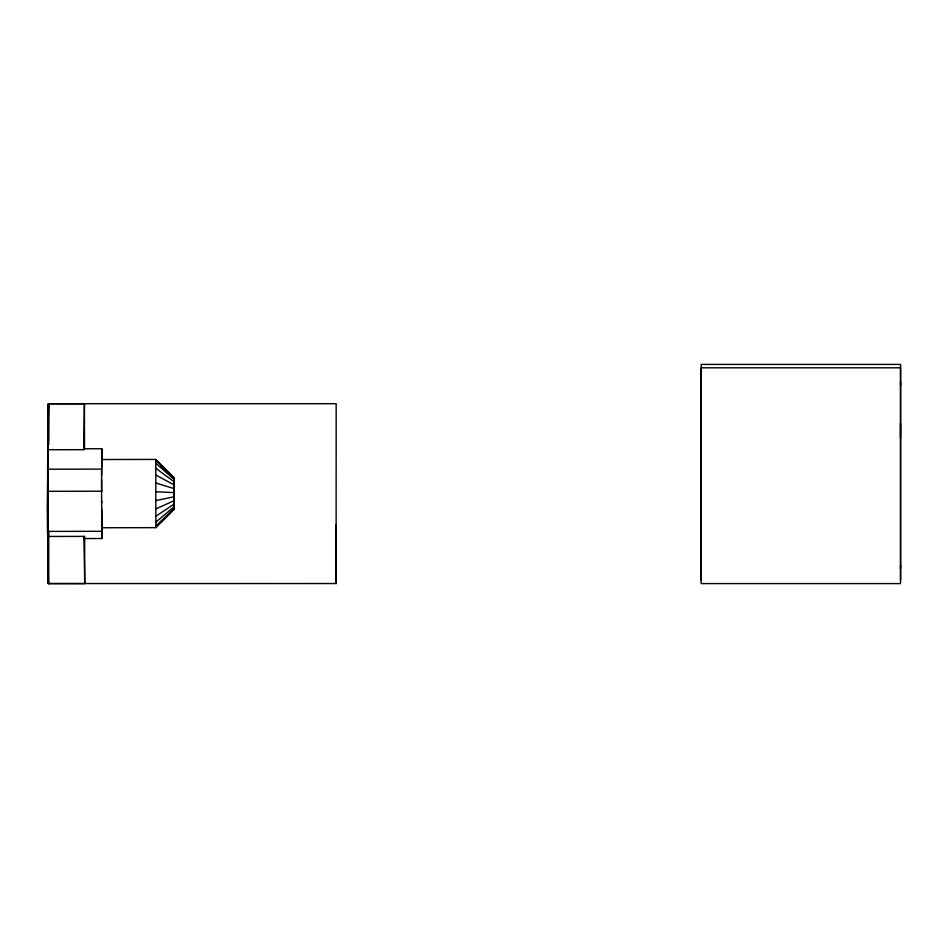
<?xml version="1.0" encoding="UTF-8"?>
<svg xmlns="http://www.w3.org/2000/svg" width="948" height="948" viewBox="0 0 948 948"><rect width="100%" height="100%" fill="white"/><g stroke="black" fill="none" stroke-linecap="round" stroke-linejoin="round"><path stroke-width="1.42" d="M47.661 469.201L48.384 583.577L47.4 507.512L48.467 403.706L47.661 469.201L101.602 469.106L101.661 491.799M48.478 440.891L48.514 403.753L84.573 403.765M84.348 583.589L48.384 583.577L48.431 532.326M48.514 444.565L48.549 403.765M48.621 583.53L48.632 532.112M101.72 509.112L101.922 527.752L155.875 527.657L155.768 459.425L101.827 459.519L101.697 468.217M155.875 527.657L173.828 509.669L173.78 477.354L155.768 459.425M336.125 524.884L336.102 583.589L336.173 403.706L48.467 403.706L48.478 445.477M47.519 533.641L47.708 450.821M101.673 474.984L101.815 448.748L83.827 448.771L83.756 449.684L47.791 449.743M102.111 527.088L101.934 538.523L83.957 538.559L83.886 536.402L47.921 536.461M701.165 438.403L701.165 423.211M900.505 438.403L900.505 423.211M83.756 449.684L84.419 403.706L84.502 449.399M173.828 509.669L173.78 477.354M701.165 568.776L701.259 565.209M900.505 568.776L900.6 565.209M83.957 538.559L84.028 537.658M101.922 527.752L101.981 527.064M161.196 521.791L173.851 509.349M155.816 526.021L173.804 508.898M155.756 522.17L173.768 507.073M155.709 516.364L173.745 504.324M155.662 509.005L173.733 500.84M48.478 583.565L336.173 583.53M155.638 500.603L173.709 496.847M47.661 491.313L101.602 491.218L101.59 479.688M47.85 531.401L101.792 531.307L101.934 538.523M155.614 491.704L173.709 492.64M155.602 482.935L173.697 488.493M155.614 474.889L173.709 484.677M155.638 468.122L173.721 481.466M155.673 463.074L173.733 479.084M161.113 466.084L167.464 472.104M170.628 475.114L173.804 478.124M155.721 460.112L173.757 477.674M101.815 448.748L101.993 459.78M900.505 381.902L900.6 385.398M701.165 381.902L701.259 385.398M83.886 536.402L84.739 583.53L84.656 536.367M101.792 531.307L101.685 500.698M101.602 491.218L101.626 502.926M900.6 580.2L900.6 364.411L701.259 364.411L701.259 580.2M900.505 367.8L701.165 367.8L701.165 583.589L900.505 583.589L900.505 367.8"/></g></svg>
